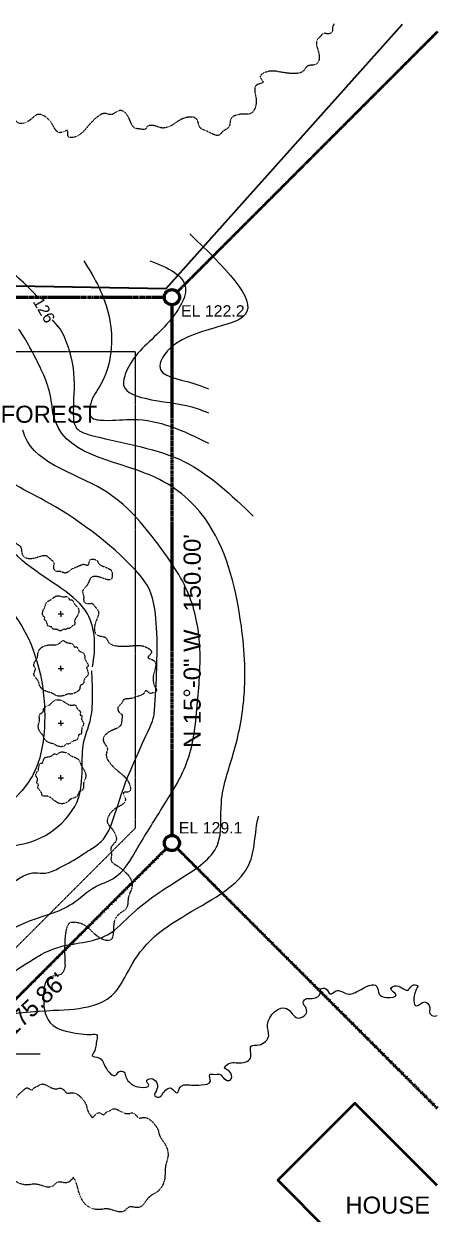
# Model space of a CAD drawing. Header units: inches. Extents: x -54 to 15382, y 469 to 41738.
# Drawn here: x 3317 to 4680, y 19131 to 23056 of the extents above; entities that cross this region are included whole.
import ezdxf

# ---------------------------------------------------------------- set-up
doc = ezdxf.new("R2010")
doc.units = ezdxf.units.IN
doc.header["$MEASUREMENT"] = 0
for name, pattern in [('DASHED2', [0.375, 0.25, -0.125]), ('HIDDEN2', [0.1875, 0.125, -0.0625]), ('PHANTOM2', [1.25, 0.625, -0.125, 0.125, -0.125, 0.125, -0.125])]:
    doc.linetypes.add(name, pattern=pattern)
for name, color, linetype, lineweight in [('1', 7, 'Continuous', 9), ('2', 7, 'Continuous', 18), ('3', 7, 'Continuous', 30), ('4', 7, 'Continuous', 40), ('5', 7, 'Continuous', 50), ('A-TEXTx', 7, 'Continuous', 18), ('L-PLNT', 7, 'Continuous', 18)]:
    doc.layers.add(name, color=color, linetype=linetype, lineweight=lineweight)
doc.styles.get("Standard").update_dxf_attribs({"font": 'arial.ttf'})
doc.linetypes.add('FENCELINE2', pattern='A,0.25,-0.1,[132,ltypeshp.shx,S=0.1,R=0,X=-0.1,Y=0],-0.1,1', length=1.45)

msp = doc.modelspace()

# ---------------------------------------------------------------- linework, layer by layer
at = {"layer": '1', "ltscale": 0.1}
for points, knots in [([(3864.9650209, 22363.0912064), (3976.4563827, 22255.1978027), (4192.4292485, 22046.1946366), (3816.7405094, 22053.5464557), (3746.253593, 21893.8561193), (3856.9341615, 21880.7754142), (3911.2439769, 21858.6177377), (3925.5468496, 21852.3340866)], [0, 0, 0, 0, 322.4578650104, 624.6416593381, 659.4579678436, 786.1191712098, 834.8236528033, 834.8236528033, 834.8236528033, 834.8236528033]), ([(3515.0825898, 22274.6317778), (3551.5049618, 22217.0294481), (3621.4827497, 22091.4704174), (3604.1635922, 21902.6885074), (3535.9714038, 21817.3458338), (3529.6328417, 21751.2698713), (3604.5704304, 21746.0021168), (3730.203184, 21763.2569678), (3842.9559913, 21715.6896902), (3925.5468496, 21673.348852)], [45.7766007738, 45.7766007738, 45.7766007738, 45.7766007738, 248.0428412702, 475.3561808662, 544.4336273008, 588.5390780998, 632.4369802438, 728.9745699429, 992.2006170612, 992.2006170612, 992.2006170612, 992.2006170612]), ([(3733.12836, 22274.6317778), (3793.9603647, 22252.1979777), (3899.6240782, 22198.7658583), (3760.6517952, 22024.2839663), (3665.1454476, 21955.6733233), (3635.7610346, 21844.4395469), (3750.975601, 21807.9530452), (3841.5906289, 21805.682834), (3907.4933215, 21780.9380817), (3925.5468496, 21773.0901293)], [46.0160054517, 46.0160054517, 46.0160054517, 46.0160054517, 202.7059434282, 373.2033591543, 546.6667448493, 591.5741993179, 671.9390767826, 829.0037514189, 888.2999344249, 888.2999344249, 888.2999344249, 888.2999344249]), ([(3480.4457128, 21785.5745757), (3483.5055147, 21830.7198439), (3491.0001051, 21941.2973616), (3442.611995, 22048.4095403), (3430.7214009, 22057.0970406), (3412.0948367, 22079.5291369)], [0, 0, 0, 0, 134.558736087, 329.5842874354, 335.2066095057, 335.2066095057, 335.2066095057, 335.2066095057]), ([(3413.1707341, 21772.0834861), (3409.8359955, 21799.6370304), (3403.4534907, 21852.3729871), (3357.99433, 21954.0049907), (3317.9604567, 22026.1570827), (3300.1360745, 22049.3661887)], [0, 0, 0, 0, 82.7583501635, 158.3948952592, 331.2320777797, 331.2320777797, 331.2320777797, 331.2320777797]), ([(2690.6376517, 19762.3747144), (2865.4811553, 19861.4907735), (3168.014276, 19807.3566828), (3398.0017926, 20029.1394505), (3583.2213772, 20023.9378381), (3695.3210282, 20150.1213157), (3821.5698068, 20228.9768533), (3981.0642849, 20330.7358617), (3955.8128374, 20500.8334044), (4014.9893609, 20654.812355), (4054.0904834, 20855.557734), (4036.6287529, 21120.4414705), (3963.1255061, 21407.7803285), (3716.6319642, 21613.6404076), (3441.0939216, 21630.9913914), (3413.1707341, 21772.0834861)], [935.7047394475, 935.7047394475, 935.7047394475, 935.7047394475, 1423.3763228522, 1651.4140665462, 1823.1087624292, 1930.3553157662, 2133.5304074897, 2291.7125216837, 2433.2723271457, 2597.8534754496, 2787.732869384, 3039.3460418025, 3397.1898012699, 3624.2541881249, 3998.267200424, 3998.267200424, 3998.267200424, 3998.267200424]), ([(3480.4457128, 21785.5745757), (3480.0331943, 21761.788921), (3479.2361376, 21715.8309395), (3637.5617692, 21671.1237099), (3850.3287008, 21645.4999336), (4001.4274776, 21501.8385486), (4073.8256245, 21433.003987)], [0, 0, 0, 0, 63.3427845875, 122.3891694985, 436.5562619813, 725.5643094127, 725.5643094127, 725.5643094127, 725.5643094127]), ([(2667.8008791, 19870.1779804), (2704.5784714, 19894.3810476), (2841.1241945, 19956.7191265), (3097.2089704, 19943.3607419), (3282.3972369, 20095.1722563), (3464.491735, 20131.564614), (3540.7381911, 20211.4248432), (3637.9230913, 20239.2725739), (3698.9097941, 20352.9634151), (3779.7633775, 20479.4403022), (3873.7436358, 20631.7695691), (3889.7191526, 20817.3918261), (3905.9221089, 21000.9303851), (3869.939826, 21186.3120181), (3748.8687543, 21358.7830563), (3587.4045734, 21556.2352643), (3339.2787882, 21608.6186917), (3314.3380652, 21715.6288742)], [761.5198324522, 761.5198324522, 761.5198324522, 761.5198324522, 969.8174446609, 1211.2621270566, 1491.5501158502, 1653.3882619083, 1749.4657612985, 1811.4557349985, 1945.8191801988, 2106.8854085845, 2274.9458862955, 2470.0310872263, 2655.4086838617, 2829.2985472623, 3022.1361204525, 3276.9061868886, 3606.5407865628, 3606.5407865628, 3606.5407865628, 3606.5407865628]), ([(3747.3969432, 20777.6605654), (3771.9033138, 21132.0885832), (3699.5411757, 21271.1046866), (3394.4343989, 21497.0270047), (3239.1251703, 21547.989511), (3211.0617853, 21630.4761623), (3206.6138608, 21648.837415), (3206.8936775, 21668.2793296)], [0, 0, 0, 0, 127.3908545714, 342.1014700026, 527.1790786298, 569.5081688466, 582.6925965468, 582.6925965468, 582.6925965468, 582.6925965468]), ([(3543.1671905, 20935.3317756), (3556.1659777, 21000.0361347), (3549.5216384, 21151.3082172), (3322.1807765, 21245.3934567), (3163.3431772, 21438.5470484), (3129.1279881, 21614.9833478), (3127.3141035, 21624.2358218)], [1075.0369567448, 1075.0369567448, 1075.0369567448, 1075.0369567448, 1194.7249157451, 1361.7393184498, 1530.7415141132, 1539.6179363894, 1539.6179363894, 1539.6179363894, 1539.6179363894]), ([(3057.281301, 21583.5160149), (3121.1316076, 21323.4833602), (3217.1143401, 21156.6392016), (3329.7834049, 21100.9366599), (3391.6304696, 20827.6598826), (3373.7967684, 20473.4044), (2989.2715523, 20382.5541141), (2736.5254893, 20256.9733892), (2643.9722666, 20260.054044)], [0, 0, 0, 0, 178.4559228614, 577.4070931827, 680.104435429, 773.5667602222, 1079.7849429558, 1355.4197599834, 1355.4197599834, 1355.4197599834, 1355.4197599834]), ([(2839.0820041, 20110.4288236), (3001.2350496, 20190.7033166), (3068.617571, 20265.178735), (3176.7842502, 20311.2825655), (3283.8856031, 20349.310248), (3385.7910781, 20362.5386252), (3505.9538973, 20478.8367597), (3510.0231547, 20604.2140579), (3509.6563147, 20700.6969998), (3543.8879975, 20755.1956818), (3544.2172573, 20839.4211525), (3541.751692, 20921.9956265)], [201.8368836521, 201.8368836521, 201.8368836521, 201.8368836521, 264.8849421241, 354.1481122149, 504.9272381112, 632.9110439964, 727.2224572895, 804.9032480814, 886.079907677, 998.326483608, 1060.8046031233, 1060.8046031233, 1060.8046031233, 1060.8046031233]), ([(2653.9684113, 19970.7049638), (2671.9867604, 19981.4569325), (2775.4303747, 20016.8116035), (2954.6281387, 20037.6151485), (3046.6784585, 20054.7643262), (3118.8957304, 20129.9267618), (3196.2972879, 20195.1382093), (3277.1808368, 20220.0733288), (3316.1635674, 20249.237799), (3353.8585854, 20259.1653312), (3393.2948435, 20250.9515008), (3437.2908842, 20274.2659361), (3485.7227721, 20299.0379962), (3530.4355263, 20330.458249), (3585.6439589, 20363.1876041), (3620.6515294, 20450.6731518), (3652.7186356, 20575.7951339), (3744.6519751, 20754.4778454), (3747.3969432, 20777.6605654)], [838.9078188041, 838.9078188041, 838.9078188041, 838.9078188041, 955.7218727324, 1064.7053819452, 1131.9117452955, 1228.0175963348, 1367.4881715132, 1431.7852174715, 1478.1425792581, 1511.9556324725, 1545.2891167613, 1594.8901363221, 1654.0150135599, 1710.4920130598, 1758.9699901187, 1842.3964625003, 1977.2250680392, 2163.3143241566, 2163.3143241566, 2163.3143241566, 2163.3143241566]), ([(2717.6806561, 19677.4994719), (2746.9909656, 19695.9889605), (2851.2655994, 19741.2847707), (3376.5088871, 19808.5013417), (3476.7870143, 19800.9482422), (3641.0306796, 19838.5553785), (3686.855761, 20045.7056585), (4051.588464, 20213.2849079), (4077.2184683, 20332.3911991), (4083.8346399, 20415.8950422), (4091.6025611, 20444.4788714)], [384.0189026046, 384.0189026046, 384.0189026046, 384.0189026046, 518.3419790649, 910.5135295976, 1160.56706944, 1364.0376252772, 1592.2998642899, 1793.7963901898, 2012.2284679817, 2128.6997232766, 2128.6997232766, 2128.6997232766, 2128.6997232766]), ([(2736.0052728, 19560.3895121), (2795.8121026, 19604.2380913), (2979.6364416, 19685.9385807), (3207.0003404, 19657.8985689), (3335.8087071, 19659.4916134), (3370.6871394, 19659.9229744)], [1747.8320995582, 1747.8320995582, 1747.8320995582, 1747.8320995582, 2036.5099148407, 2318.5736940708, 2423.310724905, 2423.310724905, 2423.310724905, 2423.310724905])]:
    msp.add_open_spline(points, degree=3, knots=knots, dxfattribs=at)
msp.add_open_spline([(3361.3756349, 22156.2333745), (3322.8063784, 22199.1783602), (3278.8443658, 22237.1739782), (3234.2963545, 22274.6317778)], degree=3, dxfattribs=at)
at = {"layer": '2', "linetype": 'DASHED2', "ltscale": 0.2}
msp.add_lwpolyline([(3685.5468496, 21974.6317778), (1645.5468496, 21974.6317778), (1645.5468496, 19499.0027638), (2475.637662, 19194.4282177), (3685.5468496, 20404.3374053), (3685.5468496, 21974.6317778)], dxfattribs=at)
at = {"layer": '3', "linetype": 'FENCELINE2', "ltscale": 0.1, "flags": 128}
msp.add_lwpolyline([(2451.797939, 22172.4401036), (3229.1120196, 22193.0651246), (3786.60126, 22183.4125599), (4565.73194, 23054.7067522)], dxfattribs=at)
at = {"layer": '4', "ltscale": 0.25}
msp.add_lwpolyline([(4680.0000785, 19225.6201077), (4408.6777517, 19496.9424344), (4154.1193105, 19242.3839932), (4323.824938, 19072.6783657), (4154.1193105, 18902.9727382), (4408.6777517, 18648.414297), (4680.0000785, 18919.7366237)], dxfattribs=at)
at = {"layer": '5', "linetype": 'PHANTOM2', "ltscale": 0.5}
for p, q in [((3823.2245191, 22172.3094473), (4680.0000785, 23029.0850067)), ((3823.2245191, 20336.9541083), (4680.0000785, 19480.1785489))]:
    msp.add_line(p, q, dxfattribs=at)
at = {"layer": '5', "linetype": 'PHANTOM2', "ltscale": 0.5, "flags": 128}
for points in [[(1550.5468496, 22154.6317778), (3780.5468496, 22154.6317778)], [(3805.5468496, 22129.6317778), (3805.5468496, 20379.6317778)], [(3787.8691801, 20336.9541083), (2336.932399, 18886.0173272)]]:
    msp.add_lwpolyline(points, dxfattribs=at)
at = {"layer": '5', "ltscale": 0.1}
for centre in [(3805.5468496, 22154.6317778), (3805.5468496, 20354.6317778)]:
    msp.add_circle(centre, 25, dxfattribs=at)
at = {"layer": 'L-PLNT', "ltscale": 0.1}
for p, q in [((3438.917438, 21109.9276539), (3438.917438, 21118.9276539)), ((3429.917438, 21109.9276539), (3447.917438, 21109.9276539)), ((3438.917438, 21109.9276539), (3438.917438, 21100.9276539)), ((3429.917438, 20929.9276539), (3447.917438, 20929.9276539)), ((3438.917438, 20929.9276539), (3438.917438, 20938.9276539)), ((3438.917438, 20929.9276539), (3438.917438, 20920.9276539)), ((3429.917438, 20749.9276539), (3447.917438, 20749.9276539)), ((3438.917438, 20749.9276539), (3438.917438, 20758.9276539)), ((3438.917438, 20749.9276539), (3438.917438, 20740.9276539)), ((3429.917438, 20569.9276539), (3447.917438, 20569.9276539)), ((3438.917438, 20569.9276539), (3438.917438, 20578.9276539)), ((3438.917438, 20569.9276539), (3438.917438, 20560.9276539))]:
    msp.add_line(p, q, dxfattribs=at)
at = {"layer": 'L-PLNT', "linetype": 'HIDDEN2', "ltscale": 0.005}
for points, knots in [([(4339.5489719, 23056.053066), (4338.3098486, 23052.5005104), (4333.1028656, 23044.0184614), (4337.2934207, 23027.2762915), (4319.2166314, 23020.3642767), (4305.038357, 23027.4458029), (4295.1028415, 23013.2746642), (4274.2652401, 22996.9609403), (4292.9989007, 22963.1292684), (4291.5536164, 22925.5631583), (4268.9724071, 22918.4829433), (4249.725231, 22920.3500402), (4240.4809994, 22895.8728719), (4201.8423535, 22889.1286385), (4160.7378535, 22898.0077513), (4123.2029586, 22903.0908523), (4086.346407, 22882.9014223), (4116.7726014, 22859.7798253), (4074.8635506, 22858.6678505), (4079.379639, 22825.4813632), (4086.811827, 22796.2806018), (4073.6572799, 22753.639118), (4040.2673597, 22759.4045162), (4019.0513455, 22756.0930183), (3993.6258824, 22745.6344662), (3999.9178724, 22711.9873743), (3973.9149185, 22705.4438623), (3958.9380812, 22679.1167773), (3926.6234866, 22702.1972754), (3892.9245534, 22710.0470037), (3892.3730373, 22752.3963655), (3846.9288111, 22748.579098), (3822.8951649, 22733.4053271), (3801.225415, 22717.6760873), (3771.9005951, 22707.2935243), (3747.3255439, 22723.2509825), (3732.2740515, 22720.718468), (3728.2579561, 22719.8049766)], [131.2328830781, 131.2328830781, 131.2328830781, 131.2328830781, 142.9437106875, 158.1424622772, 175.7259980187, 186.6048664945, 200.5013497345, 219.6690770391, 261.5725041977, 297.4897408921, 311.1931849596, 328.176490826, 349.8468888753, 375.9882871529, 436.2019135613, 473.6383657485, 500.782179217, 518.5220937434, 541.4062734082, 571.337293853, 595.2821011257, 641.5443781759, 667.1989633937, 685.1519249245, 708.6527212464, 738.1112804647, 761.4113854955, 777.4838034427, 818.1855016968, 848.6776362316, 875.2648749378, 917.8152237548, 946.1021286018, 965.2710087166, 998.0859304046, 1031.6057894141, 1043.7412349049, 1043.7412349049, 1043.7412349049, 1043.7412349049]), ([(3728.2579561, 22719.8049766), (3726.8569619, 22718.9387121), (3722.3528977, 22715.3293052), (3717.9838807, 22705.3200354), (3701.2733224, 22709.8247974), (3674.8226901, 22708.9838033), (3667.5074829, 22746.9577392), (3642.3124455, 22774.8595593), (3620.4439209, 22765.8147769), (3606.8706208, 22752.0414198), (3584.0827363, 22764.8983208), (3550.1070476, 22745.3003052), (3524.2561231, 22712.1318221), (3498.7106832, 22684.1651142), (3457.4820526, 22676.0276398), (3466.0066526, 22713.279388), (3433.1324171, 22687.2622847), (3415.3202186, 22715.6253519), (3402.3013453, 22742.7994356), (3364.8664121, 22767.0886107), (3342.9393152, 22741.2558986), (3324.534804, 22730.1942875), (3298.317523, 22721.9184392), (3281.5728415, 22751.7736158), (3257.4225605, 22740.1230755), (3229.0493426, 22750.7240926), (3219.0492207, 22712.2931159), (3198.221376, 22684.6627482), (3224.9508891, 22651.8099593), (3187.629209, 22625.6022995), (3159.4568042, 22621.8373195), (3132.7423239, 22620.0142475), (3103.5813722, 22609.17997), (3095.0057477, 22581.3467618), (3082.0520243, 22573.6316069), (3077.5428038, 22568.0928831)], [171.31149737, 171.31149737, 171.31149737, 171.31149737, 175.7259980187, 186.6048664945, 200.5013497345, 219.6690770391, 261.5725041977, 297.4897408921, 311.1931849596, 328.176490826, 349.8468888753, 375.9882871529, 436.2019135613, 473.6383657485, 500.782179217, 518.5220937434, 541.4062734082, 571.337293853, 595.2821011257, 641.5443781759, 667.1989633937, 685.1519249245, 708.6527212464, 738.1112804647, 761.4113854955, 777.4838034427, 818.1855016968, 848.6776362316, 875.2648749378, 917.8152237548, 946.1021286018, 965.2710087166, 998.0859304046, 1031.6057894141, 1043.2670653327, 1043.2670653327, 1043.2670653327, 1043.2670653327]), ([(3558.917438, 21285.7597101), (3553.0501812, 21288.5260876), (3544.7678437, 21291.792516), (3530.7579353, 21286.6189368), (3532.733728, 21276.7015634), (3527.3254055, 21268.1724329), (3513.8130371, 21276.3305091), (3496.4049244, 21264.6474943), (3473.4955861, 21259.8842731), (3456.0829675, 21239.3333979), (3438.6555965, 21252.1667484), (3420.532203, 21247.2259779), (3413.2440947, 21265.1544396), (3420.0279093, 21279.4775447), (3405.6523221, 21289.1148748), (3388.9068863, 21309.6071562), (3355.473919, 21290.1708818), (3317.8858155, 21290.8311415), (3310.335452, 21313.2595268), (3311.800092, 21332.5415047), (3287.135164, 21341.2724216), (3279.585289, 21379.7617582), (3287.6038426, 21421.042763), (3291.9017773, 21458.6756477), (3270.9468651, 21495.1024254), (3248.4658783, 21464.1998885), (3246.4787184, 21506.0765672), (3213.3938076, 21500.8682398), (3184.3546667, 21492.8277059), (3141.4477049, 21505.0886553), (3146.5143713, 21538.5917221), (3142.7604199, 21559.733934), (3131.7730435, 21584.9353832), (3098.264725, 21577.9419203), (3091.1794715, 21603.8025147), (3064.5452835, 21618.2261442), (3086.9457339, 21651.0158108), (3094.0898207, 21684.8713621), (3136.4184216, 21686.3073833), (3131.6527138, 21731.6619559), (3115.9802208, 21755.3733969), (3099.8017589, 21776.7098544), (3088.8089024, 21805.811397), (3104.2495366, 21830.7144174), (3101.4031677, 21845.7097247), (3100.4059844, 21849.705862)], [2.6085853898, 2.6085853898, 2.6085853898, 2.6085853898, 21.4165684916, 28.8301683071, 41.4662499307, 46.941691478, 54.1063621925, 79.7394591073, 102.1290734652, 127.2984483594, 142.9437106875, 158.1424622772, 175.7259980187, 186.6048664945, 200.5013497345, 219.6690770391, 261.5725041977, 297.4897408921, 311.1931849596, 328.176490826, 349.8468888753, 375.9882871529, 436.2019135613, 473.6383657485, 500.782179217, 518.5220937434, 541.4062734082, 571.337293853, 595.2821011257, 641.5443781759, 667.1989633937, 685.1519249245, 708.6527212464, 738.1112804647, 761.4113854955, 777.4838034427, 818.1855016968, 848.6776362316, 875.2648749378, 917.8152237548, 946.1021286018, 965.2710087166, 998.0859304046, 1031.6057894141, 1043.7412349049, 1043.7412349049, 1043.7412349049, 1043.7412349049]), ([(3558.917438, 21285.7597101), (3561.2757472, 21279.7168693), (3563.9676358, 21271.2303857), (3607.2133815, 21257.607434), (3610.1245828, 21243.6348384), (3606.0021733, 21216.8825186), (3546.4232048, 21241.4064582), (3533.5760994, 21224.8388058), (3527.256032, 21202.3092075), (3505.5615535, 21186.3440152), (3517.1720028, 21168.0791414), (3511.0023736, 21150.3364167), (3528.3899616, 21141.8382965), (3543.1437922, 21147.625866), (3551.7745935, 21132.6243692), (3571.0726876, 21114.5156203), (3549.3936926, 21082.4913601), (3547.4797083, 21044.9462121), (3569.3387172, 21035.8784571), (3588.675724, 21036.0199187), (3595.6979898, 21010.8152491), (3633.5803194, 21000.648699), (3675.3133427, 21005.8229943), (3713.1521453, 21007.5350893), (3748.059253, 20984.1361084), (3715.6904867, 20963.8229471), (3757.3329517, 20958.9742224), (3749.8723609, 20926.3233789), (3740.7944251, 20900.5470695), (3745.1074548, 20874.2098632), (3752.7213529, 20864.9248828)], [2.6085853898, 2.6085853898, 2.6085853898, 2.6085853898, 21.4165684916, 28.8301683071, 41.4662499307, 46.941691478, 54.1063621925, 79.7394591073, 102.1290734652, 127.2984483594, 142.9437106875, 158.1424622772, 175.7259980187, 186.6048664945, 200.5013497345, 219.6690770391, 261.5725041977, 297.4897408921, 311.1931849596, 328.176490826, 349.8468888753, 375.9882871529, 436.2019135613, 473.6383657485, 500.782179217, 518.5220937434, 541.4062734082, 571.337293853, 595.2821011257, 632.2270358389, 632.2270358389, 632.2270358389, 632.2270358389]), ([(3405.1893122, 21067.1746139), (3404.4675016, 21067.6011724), (3402.0599848, 21069.0239099), (3395.3648084, 21069.7385848), (3393.9865339, 21079.279892), (3391.4366147, 21086.4662246), (3385.2253046, 21089.6370194), (3385.7031661, 21094.592263), (3386.5075933, 21099.499322), (3377.7147338, 21103.9222891), (3378.7281539, 21115.7305163), (3381.4611869, 21124.3399442), (3386.5777406, 21130.1513239), (3387.4550375, 21140.6692854), (3394.2804696, 21152.438044), (3408.1104042, 21156.7108571), (3417.7138561, 21168.2173146), (3433.5021873, 21171.3666467), (3446.3171273, 21164.250114), (3462.1315891, 21170.808865), (3466.2422022, 21155.8675848), (3481.0568854, 21157.4457012), (3482.7646193, 21141.075432), (3494.9827782, 21133.3993334), (3499.9400363, 21121.9643729), (3497.3223091, 21110.6194701), (3490.879568, 21099.1631515), (3482.1501476, 21088.9889806), (3486.9032059, 21073.9206097), (3477.5847356, 21072.6184737), (3473.4287111, 21066.6353576), (3466.5362892, 21060.8896256), (3462.2813234, 21063.2758566), (3458.6544087, 21063.3594855), (3460.0833061, 21057.59584), (3452.0837645, 21059.2712287), (3446.355781, 21059.8544473), (3441.6676013, 21053.5641064), (3432.7633405, 21054.216469), (3427.9194758, 21059.7467399), (3422.6110999, 21058.423974), (3417.7151079, 21060.3018207), (3409.5443149, 21059.1785014), (3410.7751686, 21068.5424828), (3406.3217129, 21066.580985), (3405.1227897, 21067.2080481), (3405.089779, 21067.2253135)], [0, 0, 0, 0, 2.5260731139, 8.4254294635, 17.890462674, 26.9577931411, 30.9513297869, 36.7784148429, 40.0418302567, 44.7877549591, 61.8378369537, 68.2972661435, 72.286952322, 84.4599459499, 98.8671955543, 109.8637294324, 126.0980810995, 142.5710519988, 152.7023988025, 169.4283215826, 180.2955706728, 187.3916949264, 207.074062632, 215.2799206647, 230.4429487668, 240.3566883362, 249.277548743, 269.8614921825, 279.1478778589, 284.1439353199, 293.3506575942, 301.853535604, 306.0828459561, 307.9206408122, 310.5634192885, 318.1715990944, 322.8460003274, 328.4533153835, 338.9446455349, 344.5741064716, 348.564868071, 353.7554104126, 361.0825565029, 366.7396100909, 370.6848337976, 370.7965356382, 370.7965356382, 370.7965356382, 370.7965356382]), ([(3527.0217967, 20926.275597), (3527.1056705, 20924.9703811), (3527.3854218, 20920.6169819), (3532.3432086, 20911.3572015), (3521.2517437, 20901.2016695), (3514.2254426, 20891.603488), (3515.5916157, 20880.8107741), (3508.7831127, 20877.0755453), (3501.7499681, 20873.8036756), (3503.768628, 20858.5829578), (3487.6541685, 20849.5204293), (3474.1539325, 20845.4839855), (3462.1682281, 20846.9777024), (3447.8368635, 20838.8726879), (3426.6695945, 20837.3383429), (3409.0161165, 20851.4174285), (3385.7475766, 20853.6951653), (3367.8228966, 20871.285806), (3365.74519, 20894.0575582), (3343.4017429, 20908.6879796), (3359.0561376, 20927.1082354), (3344.012241, 20944.8232656), (3363.6190935, 20961.4002856), (3362.7868956, 20983.893969), (3373.17707, 21000.3268169), (3390.1029463, 21006.9140266), (3410.5313291, 21008.6674191), (3431.3146168, 21006.3466661), (3446.5687221, 21025.7068393), (3456.430408, 21014.8358223), (3467.7940663, 21014.7313384), (3481.2545716, 21010.8903175), (3481.914373, 21003.3088996), (3484.9914483, 20998.5592205), (3491.167857, 21005.4627469), (3496.0323804, 20993.6775957), (3500.3103359, 20985.7802691), (3512.5374053, 20985.2594516), (3519.5153939, 20973.2061798), (3516.6386612, 20962.1046117), (3523.0055649, 20956.4219926), (3524.8837387, 20948.460516), (3533.5070644, 20938.9121945), (3520.3530772, 20932.2763702), (3526.7927784, 20928.2569032), (3527.0371047, 20926.1604689), (3527.0438319, 20926.1027464)], [0, 0, 0, 0, 3.9405514712, 13.1432610897, 27.9082535742, 42.0528490789, 48.282572446, 57.3725423536, 62.4633120305, 69.8667242537, 96.4640247504, 106.5404208201, 112.7641376451, 131.7534169675, 154.2280271881, 171.3820863926, 196.7068871647, 222.4039223591, 238.2083317137, 264.2999595668, 281.2523407763, 292.3219502476, 323.0254887125, 335.8262290255, 359.4798170258, 374.9447696552, 388.8608789739, 420.9708318315, 435.4571428324, 443.2507500204, 457.6127899799, 470.8768670433, 477.4743859504, 480.3412567406, 484.4638629135, 496.3322541972, 503.624093279, 512.3712326519, 528.7371985596, 537.5188844316, 543.744278861, 551.8412730246, 563.27126535, 572.0959944191, 578.2503519458, 578.4246013964, 578.4246013964, 578.4246013964, 578.4246013964]), ([(3752.7213529, 20864.9248828), (3760.3364072, 20856.2458216), (3746.0185982, 20851.0800698), (3732.0579781, 20845.774927), (3727.031201, 20854.5492968), (3717.3500841, 20857.4254043), (3712.5241107, 20842.3971546), (3691.724736, 20839.7663306), (3671.3249417, 20828.3044613), (3644.6955332, 20832.3556785), (3639.9901445, 20811.230635), (3623.0815569, 20803.0472206), (3629.3673598, 20784.7432608), (3643.8923231, 20778.4031568), (3639.3875611, 20761.6925985), (3640.2285552, 20735.2419662), (3602.2546193, 20727.926759), (3574.3527992, 20702.7317216), (3583.3975816, 20680.863197), (3597.1709387, 20667.2898969), (3584.3140377, 20644.5020124), (3603.9120533, 20610.5263237), (3637.0805364, 20584.6753992), (3665.0472443, 20559.1299593), (3673.1847187, 20517.9013287), (3635.9329705, 20526.4259287), (3661.9500738, 20493.5516932), (3633.5870066, 20475.7394947), (3606.4129229, 20462.7206214), (3582.1237478, 20425.2856882), (3607.9564599, 20403.3585913), (3619.018071, 20384.9540801), (3627.2939193, 20358.7367991), (3597.4387427, 20341.9921176), (3609.089283, 20317.8418366), (3598.4882659, 20289.4686187), (3636.9192426, 20279.4684968), (3686.3534787, 20220.8752442), (3652.9498058, 20172.7758791), (3669.4235164, 20135.9845923), (3607.8530233, 20113.9510045), (3618.1490924, 20016.1383482), (3545.218603, 20047.0265554), (3515.2244234, 20101.0712661), (3446.6283791, 20090.3022208), (3453.0105296, 19951.1199659)], [2.6085853898, 2.6085853898, 2.6085853898, 2.6085853898, 21.4165684916, 28.8301683071, 41.4662499307, 46.941691478, 54.1063621925, 79.7394591073, 102.1290734652, 127.2984483594, 142.9437106875, 158.1424622772, 175.7259980187, 186.6048664945, 200.5013497345, 219.6690770391, 261.5725041977, 297.4897408921, 311.1931849596, 328.176490826, 349.8468888753, 375.9882871529, 436.2019135613, 473.6383657485, 500.782179217, 518.5220937434, 541.4062734082, 571.337293853, 595.2821011257, 641.5443781759, 667.1989633937, 685.1519249245, 708.6527212464, 738.1112804647, 761.4113854955, 777.4838034427, 818.1855016968, 848.6776362316, 875.2648749378, 917.8152237548, 946.1021286018, 965.2710087166, 998.0859304046, 1031.6057894141, 1043.7412349049, 1043.7412349049, 1043.7412349049, 1043.7412349049]), ([(3497.5708998, 20706.3174297), (3497.0193627, 20705.3841339), (3495.1797734, 20702.2712319), (3494.2557039, 20693.614417), (3481.9188623, 20691.832318), (3472.626986, 20688.5352908), (3468.5271711, 20680.5041115), (3462.1200767, 20681.1219829), (3455.7752848, 20682.1621016), (3450.0564201, 20670.7929975), (3434.7884673, 20672.1033424), (3423.6565389, 20675.6371344), (3416.1424667, 20682.2528015), (3402.5428182, 20683.3871401), (3387.325898, 20692.2123748), (3381.8011813, 20710.0943807), (3366.9234145, 20722.511575), (3362.8513508, 20742.9257736), (3372.0529763, 20759.4953989), (3363.5725586, 20779.9433842), (3382.8915263, 20785.2583775), (3380.8510332, 20804.4136563), (3402.0176735, 20806.621744), (3411.9428138, 20822.4197355), (3426.7281356, 20828.8294345), (3441.3970133, 20825.4447321), (3456.2099508, 20817.1143142), (3469.3650805, 20805.8272364), (3488.8483758, 20811.9729066), (3490.5320283, 20799.9241915), (3498.2681544, 20794.5504817), (3505.6973446, 20785.6386298), (3502.611965, 20780.1369897), (3502.5038335, 20775.447415), (3509.9561856, 20777.294969), (3507.78992, 20766.9516193), (3507.0358226, 20759.5453779), (3515.1691881, 20753.4835952), (3514.325688, 20741.9704501), (3507.1750875, 20735.7073678), (3508.8854142, 20728.843676), (3506.4573721, 20722.5131936), (3507.9098158, 20711.948417), (3495.8022552, 20713.5399019), (3498.3384578, 20707.7816157), (3497.5276696, 20706.2314166), (3497.5053457, 20706.188734)], [0, 0, 0, 0, 3.2661943684, 10.8940196993, 23.1322395665, 34.8562326468, 40.0198468076, 47.5542258757, 51.7737985348, 57.9102450415, 79.9558784337, 88.3078739189, 93.4665094533, 109.2061026641, 127.8345727833, 142.0530119989, 163.0439119445, 184.3433448411, 197.443103392, 219.0696012512, 233.120876166, 242.2961137894, 267.7452736741, 278.3553890924, 297.9610753736, 310.7794693357, 322.3140776815, 348.9289685057, 360.9361983962, 367.3960647609, 379.3002904453, 390.294450558, 395.7629184253, 398.1391739566, 401.5562675192, 411.393589289, 417.4375564642, 424.6877745031, 438.2529889335, 445.5318414368, 450.6918674826, 457.403201399, 466.8771485958, 474.1916781988, 479.2928240769, 479.4372537534, 479.4372537534, 479.4372537534, 479.4372537534]), ([(3379.9680457, 20624.6173445), (3380.6825382, 20625.5723266), (3383.0656465, 20628.7575605), (3385.1084621, 20638.1153125), (3398.8137073, 20638.5934499), (3409.3693109, 20641.0915147), (3414.8108333, 20649.3863627), (3421.7445818, 20647.9466721), (3428.559845, 20646.0525997), (3436.1701023, 20657.8050834), (3452.7123779, 20654.5515449), (3464.4659925, 20649.3593732), (3471.8953137, 20641.2279268), (3486.6339559, 20638.3657999), (3502.2244068, 20626.8993357), (3506.1346755, 20606.6831251), (3520.9259212, 20591.3285843), (3522.9455114, 20568.5161246), (3510.9061049, 20551.4911022), (3517.7430689, 20528.1160761), (3495.9802635, 20524.6065122), (3495.9280343, 20503.4131559), (3472.514876, 20503.5219049), (3459.7761667, 20487.4270814), (3442.8412718, 20482.1796886), (3427.2015311, 20487.6305167), (3411.993917, 20498.5076339), (3398.9519684, 20512.4207778), (3376.9103958, 20508.0222982), (3376.5055753, 20521.4006825), (3368.6853143, 20528.2002801), (3361.6226056, 20538.8329357), (3365.6530431, 20544.4821874), (3366.3304506, 20549.5982671), (3357.9595511, 20548.4661574), (3361.5620403, 20559.5203582), (3363.2698504, 20567.530628), (3355.0971698, 20575.130132), (3357.392431, 20587.6214494), (3365.9597751, 20593.6187861), (3364.9075636, 20601.3295079), (3368.3178974, 20607.9636369), (3367.989017, 20619.6914752), (3381.0412614, 20616.5072725), (3378.9539932, 20623.107486), (3380.0255819, 20624.7062624), (3380.0550867, 20624.7502825)], [0, 0, 0, 0, 3.5933907155, 11.9853458879, 25.4495493874, 38.348012593, 44.0289002229, 52.3180480006, 56.9603232318, 63.7114982742, 87.9655889418, 97.1542591945, 102.8296694558, 120.1460020835, 140.6406095748, 156.2834041251, 179.3771017031, 202.8102400236, 217.2222882495, 241.0152557986, 256.4741400916, 266.5685221063, 294.5670930829, 306.2400941155, 327.8098119913, 341.9123094718, 354.6024160185, 383.8834969325, 397.0935706578, 404.2005646698, 417.2973155746, 429.3928336051, 435.4091141586, 438.0234149627, 441.7828214453, 452.6056129653, 459.2550444083, 467.2315648624, 482.1556967695, 490.1637201921, 495.8406602616, 503.2243129974, 513.647328304, 521.6946028379, 527.3067643229, 527.4656624778, 527.4656624778, 527.4656624778, 527.4656624778]), ([(3480.2969285, 19252.2367862), (3474.2089631, 19243.6667346), (3461.4248296, 19227.0630007), (3428.7719739, 19243.0986986), (3403.4903447, 19207.5995984), (3364.3337381, 19235.6148949), (3323.8259259, 19223.7521152), (3289.172247, 19235.0789704), (3269.4094664, 19262.8171642), (3256.8223694, 19299.1466494), (3251.4782625, 19337.9959315), (3209.265044, 19356.8178694), (3224.4895794, 19379.7472387), (3219.4507941, 19400.4530372), (3220.2397547, 19426.6899243), (3233.7182405, 19431.3777752), (3240.9367236, 19439.1569716), (3225.545037, 19447.2084194), (3244.7306835, 19461.4741843), (3257.1186425, 19472.884749), (3252.4394216, 19495.3516881), (3271.1400162, 19513.5828401), (3292.644953, 19513.4614259), (3300.0456672, 19527.6503932), (3313.6544468, 19534.7279694), (3327.0442885, 19554.7975455), (3345.1598971, 19533.9385477), (3349.5037107, 19547.4945911), (3353.2023474, 19548.9033718), (3353.3041843, 19548.9421606)], [466.7300139785, 466.7300139785, 466.7300139785, 466.7300139785, 495.616345271, 527.4055185742, 548.1632946962, 605.738693292, 629.7426929183, 674.097996099, 703.0979373572, 729.193481421, 789.4061939322, 816.5709824797, 831.1855859678, 858.1173409593, 882.9901915203, 895.3618854622, 900.7378530775, 908.4685807242, 930.7242357077, 944.3979216285, 960.8005924981, 991.4901174729, 1007.9575700763, 1019.6314547034, 1034.8149706662, 1056.2485381631, 1072.7967055423, 1084.3373814844, 1084.6641347537, 1084.6641347537, 1084.6641347537, 1084.6641347537]), ([(3353.0001023, 19548.8225701), (3355.3342305, 19549.575607), (3363.1194496, 19552.087276), (3377.6713721, 19565.3605914), (3401.2363512, 19549.8705154), (3421.9176454, 19541.5139515), (3440.9088487, 19548.9635021), (3450.8318067, 19538.3051664), (3460.0157988, 19527.0252562), (3486.7563379, 19537.6983902), (3510.6455866, 19512.5742124), (3524.1951619, 19489.8897323), (3526.816365, 19468.8457564), (3536.3339526, 19457.7499364), (3542.3648673, 19448.8328336)], [0, 0, 0, 0, 7.389337939, 24.6462959619, 52.3336691463, 78.8576714233, 90.5396736919, 107.5852217564, 117.1314534926, 131.0143618161, 180.8897264884, 199.7850248523, 211.455763629, 242.8487933716, 242.8487933716, 242.8487933716, 242.8487933716]), ([(3589.705792, 19467.127686), (3592.0399202, 19467.880723), (3599.8251393, 19470.392392), (3614.3770618, 19483.6657074), (3637.9420409, 19468.1756313), (3658.6233351, 19459.8190675), (3677.6145383, 19467.2686181), (3687.5374964, 19456.6102823), (3696.7214885, 19445.3303721), (3723.4620276, 19456.0035062), (3747.3512763, 19430.8793283), (3760.9008516, 19408.1948483), (3763.7004034, 19385.7190239), (3785.0285605, 19363.3957137), (3797.5574379, 19325.6222352), (3780.0862438, 19287.0522351), (3786.6520798, 19243.7048655), (3762.9221011, 19203.026093), (3722.4818863, 19188.7711859), (3706.1664126, 19141.4217188), (3665.4776636, 19161.4038145), (3640.1960344, 19125.9047144), (3601.0394278, 19153.9200108), (3560.5316156, 19142.0572312), (3525.8779367, 19153.3840864), (3506.1151561, 19181.1222801), (3494.7978791, 19213.7867497), (3490.6563014, 19239.0783523), (3480.2969285, 19252.2367862)], [0, 0, 0, 0, 7.389337939, 24.6462959619, 52.3336691463, 78.8576714233, 90.5396736919, 107.5852217564, 117.1314534926, 131.0143618161, 180.8897264884, 199.7850248523, 211.455763629, 247.0645364511, 289.2090157661, 321.3763764552, 368.8655445351, 417.0527280981, 446.6892199703, 495.616345271, 527.4055185742, 548.1632946962, 605.738693292, 629.7426929183, 674.097996099, 703.0979373572, 729.193481421, 777.7735944406, 777.7735944406, 777.7735944406, 777.7735944406]), ([(3542.3648673, 19448.8328336), (3544.3348051, 19450.2990504), (3552.3004643, 19455.9413764), (3563.7499782, 19473.1026615), (3581.8655868, 19452.2436637), (3586.2094004, 19465.7997071), (3589.9080371, 19467.2084877), (3590.0098739, 19467.2472765)], [1027.3356544974, 1027.3356544974, 1027.3356544974, 1027.3356544974, 1034.8149706662, 1056.2485381631, 1072.7967055423, 1084.3373814844, 1084.6641347537, 1084.6641347537, 1084.6641347537, 1084.6641347537])]:
    msp.add_open_spline(points, degree=3, knots=knots, dxfattribs=at)
at = {"layer": 'L-PLNT', "ltscale": 0.1}
msp.add_open_spline([(3453.0105296, 19951.1199659), (3450.2893562, 19904.8672882), (3389.2979078, 19938.382836), (3377.3588669, 19844.4882397), (3393.4464749, 19741.849519), (3512.904575, 19723.92694), (3535.1853146, 19722.3698219), (3563.1852455, 19726.4312553), (3553.5155883, 19694.2152325), (3556.8249312, 19675.6608731), (3536.5186755, 19648.5843941), (3576.6314812, 19649.6410533), (3580.0031146, 19615.810008), (3617.9472756, 19574.8598508), (3629.1807909, 19605.7389793), (3651.7436172, 19601.2615415), (3651.9518844, 19578.0548938), (3672.5269027, 19558.2243692), (3694.5560576, 19546.9051751), (3740.3291517, 19549.5792116), (3715.1282862, 19572.0968957), (3748.9857011, 19584.8757345), (3766.5070258, 19547.3937552), (3740.5710919, 19521.4705786), (3764.974769, 19513.5098115), (3777.5729857, 19531.8532447), (3800.74665, 19560.1730539), (3823.8657304, 19518.6279028), (3831.8943564, 19562.6000327), (3870.8686229, 19554.5566209), (3898.6651543, 19556.8504528), (3941.723502, 19559.8458157), (3923.3491293, 19595.3708044), (3948.7617095, 19589.9022487), (3967.4102084, 19595.525016), (3975.5243142, 19575.047466), (4002.5698538, 19565.7244884), (4005.567002, 19602.0922771), (3965.8391406, 19612.5590545), (4001.2599056, 19633.7456454), (4027.6989913, 19627.1434688), (4077.8794895, 19634.8095189), (4054.5614761, 19692.1166834), (4101.5452427, 19684.2560555), (4133.8290092, 19716.8133239), (4104.7847845, 19769.9429204), (4183.5461253, 19840.8967844), (4210.2924234, 19766.606389), (4249.069652, 19785.1365887), (4251.5934725, 19811.268752), (4231.7878867, 19826.4572782), (4246.5501982, 19843.2397461), (4267.1279432, 19840.2190071), (4297.8279354, 19845.0410988), (4291.8864414, 19876.3374557), (4318.6252928, 19878.335313), (4324.5936449, 19847.6288398), (4352.5649248, 19878.4227814), (4384.373807, 19848.1068804), (4425.0352604, 19869.6015155), (4484.9415411, 19903.0330209), (4485.0162072, 19852.1230004), (4511.7611359, 19842.0559465), (4562.1842305, 19849.5158067), (4515.0706571, 19874.5068844), (4556.214788, 19892.8895204), (4583.1304317, 19854.054897), (4592.4443465, 19888.4935548), (4621.9996829, 19887.5697298), (4599.7468254, 19857.7881069), (4600.9768753, 19797.0564345), (4638.5299188, 19842.0869694), (4660.0616678, 19813.530396), (4650.816297, 19791.2104585), (4669.3569446, 19781.9194654), (4677.3847801, 19784.7337589), (4680.0000785, 19786.1436789)], degree=3, knots=[0, 0, 0, 0, 92.1193268362, 161.5302585054, 212.0779709343, 244.6064746065, 270.2509414309, 289.1109147477, 305.2311883255, 346.4491386761, 359.2504144606, 381.8698613273, 418.3593491959, 463.0694499611, 478.2939257816, 495.4916415084, 511.6130854622, 540.2430044735, 572.7896431835, 601.4108805523, 617.4079187519, 633.3996086374, 673.4421328354, 696.0615797021, 710.198781366, 726.6829623388, 760.8998738689, 785.0600618297, 806.6844011418, 844.0290084145, 877.1196874261, 909.1656003401, 930.7012942189, 945.9256504596, 966.5079116358, 982.9969618798, 1004.249255816, 1027.5667137561, 1055.4170845122, 1081.7095279782, 1104.0600818992, 1148.2187607818, 1187.654196783, 1213.7343830085, 1257.3669350712, 1294.9246118876, 1377.3992873852, 1426.2732790105, 1455.1437834556, 1473.8531082576, 1496.3154096441, 1513.5908784218, 1520.7642583527, 1559.3917799999, 1577.0547635041, 1593.497538706, 1615.5927254166, 1637.0938261517, 1675.6489101499, 1713.7266654972, 1776.0412224378, 1802.6553696268, 1828.5648735922, 1861.4937111276, 1888.4895808122, 1908.7173694386, 1950.2287579411, 1970.1520046568, 1988.245512128, 2005.4122209432, 2056.1574970059, 2086.4991799454, 2111.5274226329, 2131.4549778137, 2148.8594976543, 2157.8666545692, 2157.8666545692, 2157.8666545692, 2157.8666545692], dxfattribs=at)

# ---------------------------------------------------------------- texts
at = {"layer": 'A-TEXTx', "ltscale": 0.1, "insert": (3377.8666328, 22159.2800073), "char_height": 37.5, "attachment_point": 1, "rotation": 300.5423623323}
msp.add_mtext('{126}', dxfattribs=at)
at = {"layer": 'A-TEXTx', "ltscale": 0.1, "char_height": 37.5, "attachment_point": 1}
for s, insert in [('{EL 122.2}', (3835.3815633, 22128.0454865)), ('{EL 129.1}', (3828.1928547, 20423.7109782))]:
    msp.add_mtext(s, dxfattribs=dict(at, insert=insert))
at = {"layer": 'A-TEXTx', "ltscale": 0.25, "insert": (3559.2189867, 21768.1664068), "char_height": 56.25, "attachment_point": 6}
msp.add_mtext('{FOREST}', dxfattribs=at)
at = {"layer": 'A-TEXTx', "ltscale": 0.5, "char_height": 56.25, "width": 1370.178374176, "attachment_point": 1}
for s, insert, rotation in [('{N 15°-0" W^I150.00\' }', (3844.0803967, 20667.8348484), 90), ('{N 31°-44" E^I175.86\' }', (2918.3307967, 19439.8530615), 44.2573798895)]:
    msp.add_mtext(s, dxfattribs=dict(at, insert=insert, rotation=rotation))
at = {"layer": 'A-TEXTx', "ltscale": 0.5, "insert": (4517.0077523, 19188.8098545), "char_height": 56.25, "width": 1370.178374176, "attachment_point": 2}
msp.add_mtext('{HOUSE}', dxfattribs=at)

doc.saveas('drawing.dxf')
